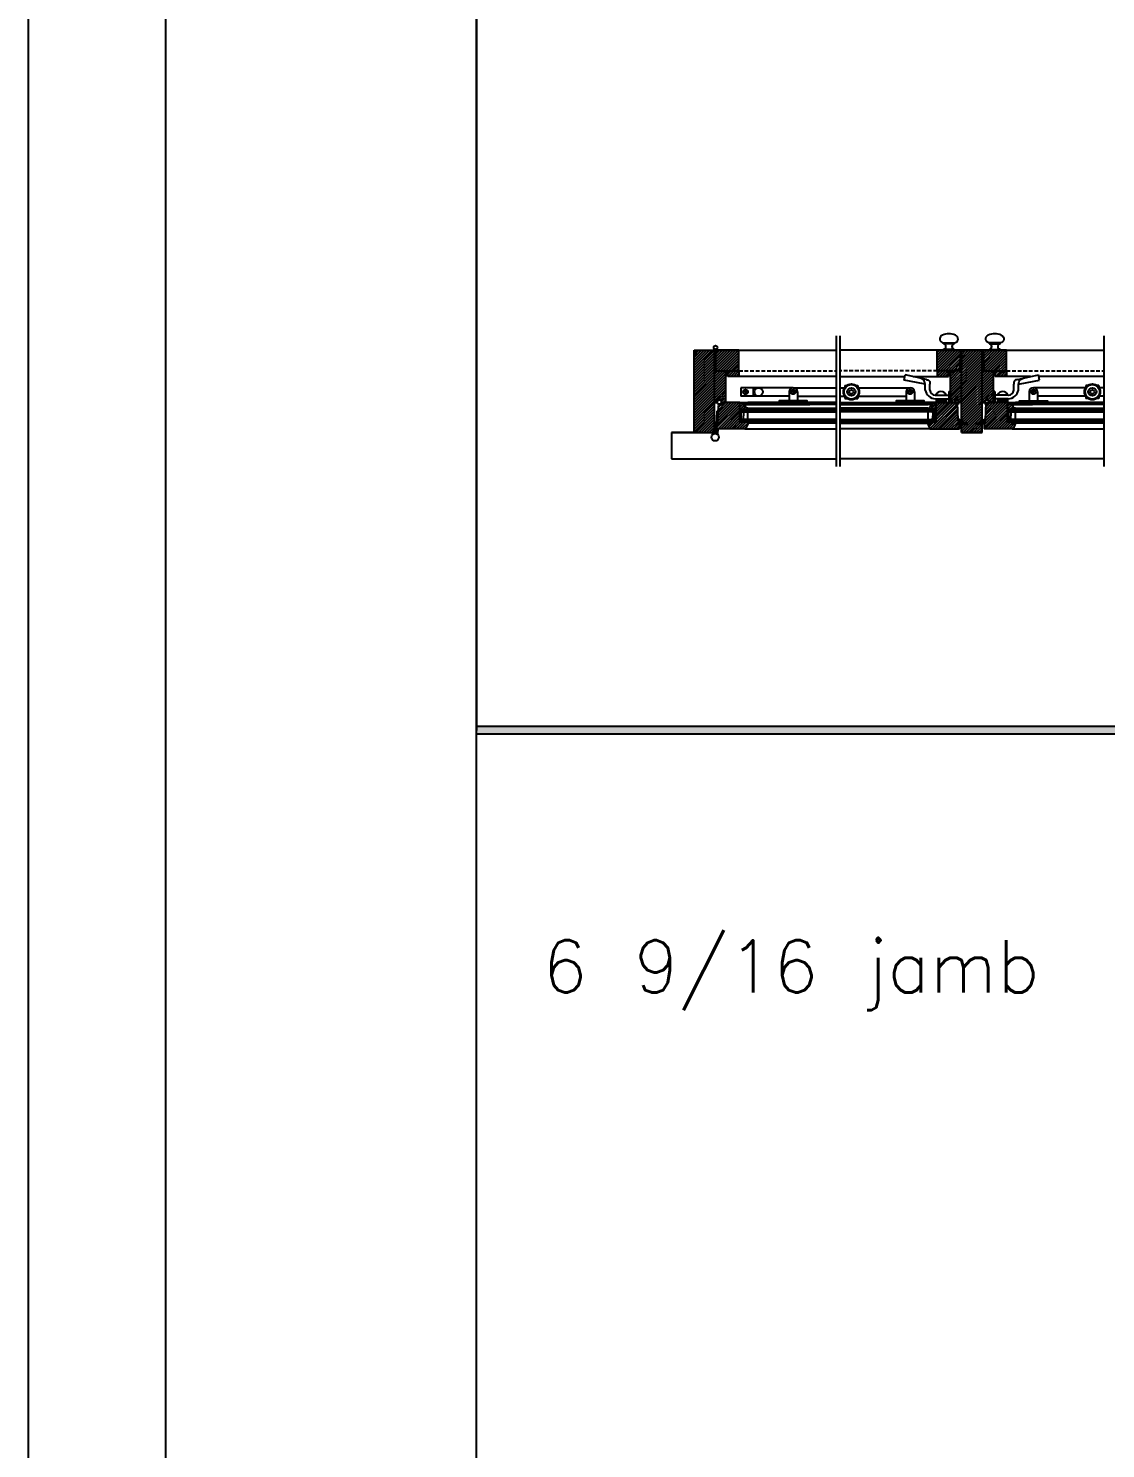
# Model space of a CAD drawing. Header units: inches. Extents: x 1985 to 11287, y 379 to 3234.
# Drawn here: x 8840.1 to 8912.1, y 1464.2 to 1559.2 of the extents above; entities that cross this region are included whole.
import ezdxf

# ---------------------------------------------------------------- set-up
doc = ezdxf.new("R2010")
doc.units = ezdxf.units.IN
doc.header["$MEASUREMENT"] = 0
doc.linetypes.add('HIDDEN', pattern=[0.375, 0.25, -0.125])
for name, color, linetype in [('detail 99', 30, 'CONTINUOUS'), ('glass 99', 6, 'CONTINUOUS'), ('glazing tape 99', 7, 'CONTINUOUS'), ('hardware 99', 94, 'CONTINUOUS'), ('hatch 99', 1, 'CONTINUOUS'), ('screen 99', 4, 'CONTINUOUS'), ('separation 99', 3, 'CONTINUOUS'), ('weatherstripping 99', 5, 'CONTINUOUS'), ('wood detail 99', 7, 'CONTINUOUS')]:
    doc.layers.add(name, color=color, linetype=linetype)
doc.styles.get("Standard").update_dxf_attribs({"font": 'txt.shx', "width": 0.8})
pattern_1 = [(45, (8568.73304, 1927.68147), (-0.088388348, 0.088388348), [])]

msp = doc.modelspace()

# ---------------------------------------------------------------- hatches: boundary and pattern name
at = {"layer": 'glazing tape 99'}
h = msp.add_hatch(color=256, dxfattribs=at)
h.paths.add_polyline_path([(8888.206078, 1533.710935), (8887.706078, 1533.710935), (8887.706078, 1533.648435), (8887.764113, 1533.648435), (8888.206078, 1533.648435)])
h.paths.add_polyline_path([(8888.232878, 1532.898435), (8887.764113, 1532.898435), (8887.732878, 1532.898435), (8887.732878, 1532.835935), (8888.232878, 1532.835935)])
h = msp.add_hatch(color=256, dxfattribs=at)
h.paths.add_polyline_path([(8900.756991, 1533.710935), (8900.256991, 1533.710935), (8900.256991, 1533.648435), (8900.698955, 1533.648435), (8900.756991, 1533.648435)])
h.paths.add_polyline_path([(8900.730191, 1532.898435), (8900.698955, 1532.898435), (8900.230191, 1532.898435), (8900.230191, 1532.835935), (8900.730191, 1532.835935)])
h = msp.add_hatch(color=256, dxfattribs=at)
h.paths.add_polyline_path([(8906.080991, 1533.710935), (8905.580991, 1533.710935), (8905.580991, 1533.648435), (8905.639027, 1533.648435), (8906.080991, 1533.648435)])
h.paths.add_polyline_path([(8906.107791, 1532.898435), (8905.639027, 1532.898435), (8905.607791, 1532.898435), (8905.607791, 1532.835935), (8906.107791, 1532.835935)])
at = {"layer": 'hatch 99'}
h = msp.add_hatch(dxfattribs=at)
h.set_pattern_fill('ANSI31', color=256, style=0)
h.set_pattern_definition(pattern_1)
h.paths.add_polyline_path([(8885.981578, 1537.648435), (8884.606578, 1537.648435), (8884.606578, 1532.148435), (8885.981578, 1532.148435)])
h.paths.add_polyline_path([(8886.731578, 1536.273435), (8885.981578, 1536.273435), (8885.981578, 1534.148435), (8886.106578, 1534.148435, -0.365977382), (8886.262828, 1534.333313), (8886.262828, 1534.585935), (8886.325328, 1534.585935), (8886.325328, 1534.333313, -0.365977382), (8886.481578, 1534.148435), (8886.731578, 1534.148435)])
h.paths.add_polyline_path([(8887.670363, 1534.148435), (8886.731578, 1534.148435), (8886.634587, 1534.148435, 0.223314616), (8886.249588, 1533.967458), (8886.190629, 1532.842461, -0.35110554), (8886.210513, 1532.840263), (8886.222479, 1532.828297, -0.35180203), (8886.224655, 1532.80838), (8886.106818, 1532.623612, 0.033177957), (8886.108197, 1532.57824, 0.035496617), (8886.125263, 1532.398435), (8888.072163, 1532.398435), (8888.232878, 1532.773435), (8888.232878, 1532.835935), (8887.670363, 1532.835935)])
h.paths.add_polyline_path([(8887.893578, 1534.023435), (8887.893578, 1534.085935), (8887.670363, 1534.085935), (8887.670363, 1533.710935), (8888.206078, 1533.710935), (8888.206078, 1533.773435, -0.375199902), (8888.049828, 1533.898435, 0.375199902)], flags=17)
h = msp.add_hatch(dxfattribs=at)
h.set_pattern_fill('ANSI31', color=256, style=0)
h.set_pattern_definition(pattern_1)
h.paths.add_polyline_path([(8887.606578, 1536.273435), (8886.856578, 1536.273435), (8886.856578, 1535.898435), (8887.606578, 1535.898435)])
h.paths.add_polyline_path([(8887.606578, 1537.648435), (8886.044078, 1537.648435), (8886.044078, 1536.273435), (8886.731578, 1536.273435), (8887.606578, 1536.273435)])
h = msp.add_hatch(dxfattribs=at)
h.set_pattern_fill('ANSI31', color=256, style=0)
h.set_pattern_definition(pattern_1)
h.paths.add_polyline_path([(8902.419004, 1537.648435), (8900.856491, 1537.648435), (8900.856491, 1536.273435), (8902.346943, 1536.273435)])
h.paths.add_polyline_path([(8901.606491, 1536.273435), (8900.856491, 1536.273435), (8900.856491, 1535.898435), (8901.606491, 1535.898435)])
h = msp.add_hatch(dxfattribs=at)
h.set_pattern_fill('ANSI31', color=256, style=0)
h.set_pattern_definition(pattern_1)
h.paths.add_polyline_path([(8902.481491, 1536.273435), (8901.731491, 1536.273435), (8901.731491, 1534.148435), (8901.981491, 1534.148435, -0.365977382), (8902.137741, 1534.333313), (8902.137741, 1534.585935), (8902.200241, 1534.585935), (8902.200241, 1534.333313, -0.365977382), (8902.356491, 1534.148435), (8902.481491, 1534.148435)])
h.paths.add_polyline_path([(8903.856491, 1537.648435), (8902.481491, 1537.648435), (8902.481491, 1533.030935), (8902.543991, 1533.030935), (8902.543991, 1532.780935), (8902.856491, 1532.780935), (8902.856491, 1532.710935), (8902.481491, 1532.710935), (8902.481491, 1532.148435), (8903.856491, 1532.148435), (8903.856491, 1532.710935), (8903.481491, 1532.710935), (8903.481491, 1532.780935), (8903.793991, 1532.780935), (8903.793991, 1533.030935), (8903.856491, 1533.030935)])
h.paths.add_polyline_path([(8904.606491, 1536.273435), (8903.856491, 1536.273435), (8903.856491, 1534.148435), (8903.981491, 1534.148435, -0.365977382), (8904.137741, 1534.333313), (8904.137741, 1534.585935), (8904.200241, 1534.585935), (8904.200241, 1534.333313, -0.365977382), (8904.356491, 1534.148435), (8904.606491, 1534.148435), (8904.606491, 1534.898435)])
h = msp.add_hatch(dxfattribs=at)
h.set_pattern_fill('ANSI31', color=256, style=0)
h.set_pattern_definition(pattern_1)
h.paths.add_polyline_path([(8905.481491, 1537.648435), (8903.918978, 1537.648435), (8903.991039, 1536.273435), (8904.606491, 1536.273435), (8905.481491, 1536.273435)])
h.paths.add_polyline_path([(8905.481491, 1536.273435), (8904.731491, 1536.273435), (8904.731491, 1535.898435), (8905.481491, 1535.898435)])
h = msp.add_hatch(dxfattribs=at)
h.set_pattern_fill('ANSI31', color=256, style=0)
h.set_pattern_definition(pattern_1)
h.paths.add_polyline_path([(8900.792705, 1534.085935), (8900.569491, 1534.085935), (8900.569491, 1534.023435), (8900.556369, 1534.023435, 0.350781059), (8900.413241, 1533.898435, -0.375199902), (8900.256991, 1533.773435), (8900.256991, 1533.710935), (8900.792705, 1533.710935)], flags=17)
h.paths.add_polyline_path([(8902.203892, 1534.148435), (8901.731491, 1534.148435), (8900.792705, 1534.148435), (8900.792705, 1532.835935), (8900.230191, 1532.835935), (8900.230191, 1532.773435), (8900.390905, 1532.398435), (8900.471262, 1532.398435), (8902.337805, 1532.398435, 0.035496617), (8902.354872, 1532.57824, 0.147501808), (8902.265446, 1532.973906)])
h = msp.add_hatch(dxfattribs=at)
h.set_pattern_fill('ANSI31', color=256, style=0)
h.set_pattern_definition(pattern_1)
h.paths.add_polyline_path([(8905.545277, 1534.148435), (8904.887777, 1534.148435), (8904.293991, 1534.148435), (8904.134091, 1534.148435), (8904.072536, 1532.973906, 0.147501807), (8903.983111, 1532.57824, 0.035496617), (8904.000177, 1532.398435), (8905.947077, 1532.398435), (8906.107791, 1532.773435), (8906.107791, 1532.835935), (8905.545277, 1532.835935)])
h.paths.add_polyline_path([(8905.924741, 1533.898435, 0.350781059), (8905.781613, 1534.023435), (8905.768491, 1534.023435), (8905.768491, 1534.085935), (8905.545277, 1534.085935), (8905.545277, 1533.710935), (8906.080991, 1533.710935), (8906.080991, 1533.773435, -0.375199902)], flags=17)
at = {"layer": 'separation 99'}
msp.add_hatch(color=256, dxfattribs=at).paths.add_polyline_path([(8870.077342, 1512.489951), (8870.077342, 1512.239951), (8870.077342, 1511.989951), (9066.39145, 1511.989951), (9066.39145, 1512.489951)])
at = {"layer": 'weatherstripping 99'}
h = msp.add_hatch(dxfattribs=at)
h.set_pattern_fill('HONEY', color=256, scale=0.25, style=0)
h.set_pattern_definition([(0, (8568.129646, 1865.795656), (0.046875, 0.0270632937), [0.03125, -0.0625]), (120, (8568.129646, 1865.795656), (-0.0468749999, 0.027063294), [0.03125, -0.0625]), (60, (8568.129646, 1865.795656), (1e-10, 0.0541265877), [-0.0625, 0.03125])])
h.paths.add_polyline_path([(8886.224655, 1532.80838, 0.35180203), (8886.222479, 1532.828297), (8886.210513, 1532.840263, 0.377155593), (8886.189424, 1532.841616), (8886.025465, 1532.715091, -0.622790253), (8886.012578, 1532.721424), (8886.012578, 1532.836949, 0.414213562), (8886.004578, 1532.844949), (8885.989578, 1532.844949, 0.414213562), (8885.981578, 1532.836949), (8885.981578, 1532.533212, 0.414213562), (8885.989578, 1532.525212), (8886.03529, 1532.525212, 0.256161577), (8886.048781, 1532.532609)])
h = msp.add_hatch(dxfattribs=at)
h.set_pattern_fill('HONEY', color=256, scale=0.25, style=0)
h.set_pattern_definition([(7e-15, (8481.76704, 1273.22959), (0.046875, 0.0270632938), [0.03125, -0.0625]), (120, (8481.76704, 1273.22959), (-0.0468749999, 0.027063294), [0.03125, -0.0625]), (60, (8481.76704, 1273.22959), (1e-10, 0.0541265877), [-0.0625, 0.03125])])
h.paths.add_polyline_path([(8902.537766, 1532.871739, -0.232445164), (8902.543991, 1532.859072), (8902.543991, 1532.789435, 0.414213562), (8902.559991, 1532.773435), (8902.676991, 1532.773435), (8902.750034, 1532.804935), (8902.791113, 1532.746061, -0.153488459), (8902.793991, 1532.736905), (8902.793991, 1532.726935, -0.414213562), (8902.777991, 1532.710935), (8902.490264, 1532.710935, -0.256161577), (8902.476774, 1532.718332), (8902.300899, 1532.994103, -0.35180203), (8902.303076, 1533.01402), (8902.315042, 1533.025986, -0.377155593), (8902.33613, 1533.027339)])
h = msp.add_hatch(dxfattribs=at)
h.set_pattern_fill('HONEY', color=256, scale=0.25, style=0)
h.set_pattern_definition([(180, (9324.57094, 1273.22959), (-0.046875, 0.0270632938), [0.03125, -0.0625]), (60, (9324.57094, 1273.22959), (0.0468749999, 0.027063294), [0.03125, -0.0625]), (120, (9324.57094, 1273.22959), (-1e-10, 0.0541265877), [-0.0625, 0.03125])])
h.paths.add_polyline_path([(8903.800216, 1532.871739, 0.232445164), (8903.793991, 1532.859072), (8903.793991, 1532.789435, -0.414213562), (8903.777991, 1532.773435), (8903.660991, 1532.773435), (8903.587948, 1532.804935), (8903.546869, 1532.746061, 0.153488459), (8903.543991, 1532.736905), (8903.543991, 1532.726935, 0.414213562), (8903.559991, 1532.710935), (8903.847718, 1532.710935, 0.256161577), (8903.861208, 1532.718332), (8904.037083, 1532.994103, 0.35180203), (8904.034906, 1533.01402), (8904.02294, 1533.025986, 0.377155593), (8904.001852, 1533.027339)])

# ---------------------------------------------------------------- linework, layer by layer
at = {"layer": 'glass 99', "color": 6}
for p, q in [((8887.764113, 1533.648435), (8894.106534, 1533.648435)), ((8887.764113, 1532.898435), (8887.764113, 1533.648435)), ((8887.764113, 1533.523435), (8894.106534, 1533.523435)), ((8887.905983, 1533.493444), (8888.013766, 1533.523435)), ((8887.905983, 1533.493444), (8887.905983, 1533.273435)), ((8887.905983, 1533.053427), (8887.905983, 1533.273435)), ((8888.206078, 1533.023435), (8888.206078, 1533.523435)), ((8900.698955, 1533.648435), (8894.356534, 1533.648435)), ((8900.698955, 1533.523435), (8894.356534, 1533.523435)), ((8900.256991, 1533.023435), (8900.256991, 1533.523435)), ((8900.557086, 1533.493444), (8900.449303, 1533.523435)), ((8900.557086, 1533.493444), (8900.557086, 1533.273435)), ((8900.557086, 1533.053427), (8900.557086, 1533.273435)), ((8900.698955, 1532.898435), (8900.698955, 1533.648435)), ((8905.639027, 1533.648435), (8911.981448, 1533.648435)), ((8905.639027, 1532.898435), (8905.639027, 1533.648435)), ((8905.639027, 1533.523435), (8911.981448, 1533.523435)), ((8905.780897, 1533.493444), (8905.888679, 1533.523435)), ((8905.780897, 1533.493444), (8905.780897, 1533.273435)), ((8905.780897, 1533.053427), (8905.780897, 1533.273435)), ((8906.080991, 1533.023435), (8906.080991, 1533.523435)), ((8894.106534, 1533.023435), (8887.764113, 1533.023435)), ((8894.106534, 1532.898435), (8887.764113, 1532.898435)), ((8887.905983, 1533.053427), (8888.013766, 1533.023435)), ((8894.356534, 1533.023435), (8900.698955, 1533.023435)), ((8894.356534, 1532.898435), (8900.698955, 1532.898435)), ((8900.557086, 1533.053427), (8900.449303, 1533.023435)), ((8911.981448, 1533.023435), (8905.639027, 1533.023435)), ((8911.981448, 1532.898435), (8905.639027, 1532.898435)), ((8905.780897, 1533.053427), (8905.888679, 1533.023435))]:
    msp.add_line(p, q, dxfattribs=at)
at = {"layer": 'hardware 99', "color": 94}
for p, q in [((8901.278397, 1538.148435), (8901.997097, 1538.148435)), ((8901.278397, 1538.085935), (8901.278397, 1538.148435)), ((8901.997097, 1538.085935), (8901.278397, 1538.085935)), ((8901.997097, 1538.085935), (8901.997097, 1538.148435)), ((8904.340885, 1538.085935), (8904.340885, 1538.148435)), ((8905.059585, 1538.148435), (8904.340885, 1538.148435)), ((8904.340885, 1538.085935), (8905.059585, 1538.085935)), ((8905.059585, 1538.085935), (8905.059585, 1538.148435)), ((8885.981578, 1537.648435), (8885.981578, 1537.727286)), ((8885.981578, 1537.648435), (8886.044078, 1537.648435)), ((8885.981578, 1536.960935), (8886.044078, 1536.960935)), ((8886.044078, 1537.648435), (8886.044078, 1537.710592)), ((8886.106578, 1537.648435), (8886.106578, 1537.727286)), ((8901.997097, 1537.710935), (8901.278397, 1537.710935)), ((8901.278397, 1537.648435), (8901.278397, 1537.710935)), ((8901.997097, 1537.648435), (8901.997097, 1537.710935)), ((8904.340885, 1537.648435), (8904.340885, 1537.710935)), ((8904.340885, 1537.710935), (8905.059585, 1537.710935)), ((8905.059585, 1537.648435), (8905.059585, 1537.710935)), ((8898.6509, 1535.648435), (8898.718507, 1536.017291)), ((8900.127562, 1535.699457), (8898.718507, 1536.017291)), ((8906.21042, 1535.699457), (8907.619476, 1536.017291)), ((8907.687082, 1535.648435), (8907.619476, 1536.017291)), ((8891.231578, 1535.148435), (8887.731578, 1535.148435)), ((8887.731578, 1535.148435), (8887.731578, 1534.585935)), ((8888.544078, 1535.148435), (8888.544078, 1534.585935)), ((8891.231578, 1535.148435), (8894.106534, 1535.148435)), ((8894.356534, 1535.148435), (8894.66467, 1535.148435)), ((8894.677864, 1535.304685), (8894.814, 1535.304685)), ((8894.677864, 1535.304685), (8894.677864, 1535.16855)), ((8895.416728, 1535.304685), (8895.552864, 1535.304685)), ((8895.552864, 1535.304685), (8895.552864, 1535.16855)), ((8895.566058, 1535.148435), (8899.052864, 1535.148435)), ((8899.93033, 1535.413933), (8898.6509, 1535.648435)), ((8900.059955, 1534.992185), (8900.059955, 1535.390174)), ((8900.371079, 1534.992185), (8900.371079, 1535.390174)), ((8905.966903, 1534.992185), (8905.966903, 1535.390174)), ((8906.278027, 1534.992185), (8906.278027, 1535.390174)), ((8906.407652, 1535.413933), (8907.687082, 1535.648435)), ((8910.771924, 1535.148435), (8907.285118, 1535.148435)), ((8910.921254, 1535.304685), (8910.785118, 1535.304685)), ((8910.785118, 1535.304685), (8910.785118, 1535.16855)), ((8911.660118, 1535.304685), (8911.523982, 1535.304685)), ((8911.660118, 1535.304685), (8911.660118, 1535.16855)), ((8911.981448, 1535.148435), (8911.673312, 1535.148435)), ((8890.950328, 1534.585935), (8887.731578, 1534.585935)), ((8887.913727, 1534.953342), (8888.130234, 1534.736835)), ((8887.957922, 1534.997536), (8888.174428, 1534.781029)), ((8890.950328, 1534.867185), (8890.950328, 1534.273435)), ((8891.101227, 1534.953342), (8891.317734, 1534.736835)), ((8891.145422, 1534.997536), (8891.361928, 1534.781029)), ((8891.512828, 1534.867185), (8891.512828, 1534.273435)), ((8891.512828, 1534.585935), (8894.106534, 1534.585935)), ((8894.356534, 1534.585935), (8894.66467, 1534.585935)), ((8894.677864, 1534.565821), (8894.677864, 1534.429685)), ((8894.677864, 1534.429685), (8894.814, 1534.429685)), ((8895.416728, 1534.429685), (8895.552864, 1534.429685)), ((8895.552864, 1534.565821), (8895.552864, 1534.429685)), ((8895.566058, 1534.585935), (8898.771614, 1534.585935)), ((8898.771614, 1534.867185), (8898.771614, 1534.273435)), ((8898.922514, 1534.953342), (8899.13902, 1534.736835)), ((8898.966708, 1534.997536), (8899.183214, 1534.781029)), ((8899.334114, 1534.867185), (8899.334114, 1534.273435)), ((8900.731455, 1534.648435), (8900.714829, 1534.648435)), ((8900.731455, 1534.648435), (8901.631491, 1534.648435)), ((8900.731455, 1534.398435), (8901.631491, 1534.398435)), ((8900.792535, 1534.398435), (8900.792705, 1534.148435)), ((8900.79262, 1534.273435), (8901.450205, 1534.273435)), ((8900.792705, 1534.148435), (8901.450205, 1534.148435)), ((8901.450205, 1534.398435), (8901.450205, 1534.148435)), ((8901.631491, 1534.898435), (8901.731491, 1534.898435)), ((8901.631491, 1534.898435), (8901.631491, 1534.148435)), ((8901.631491, 1534.148435), (8901.731491, 1534.148435)), ((8901.731491, 1534.898435), (8901.731491, 1534.148435)), ((8904.606491, 1534.898435), (8904.606491, 1534.148435)), ((8904.706491, 1534.898435), (8904.606491, 1534.898435)), ((8904.706491, 1534.148435), (8904.606491, 1534.148435)), ((8904.706491, 1534.898435), (8904.706491, 1534.148435)), ((8905.606527, 1534.648435), (8904.706491, 1534.648435)), ((8905.606527, 1534.398435), (8904.706491, 1534.398435)), ((8904.887777, 1534.398435), (8904.887777, 1534.148435)), ((8905.545286, 1534.273435), (8904.887777, 1534.273435)), ((8905.545277, 1534.148435), (8904.887777, 1534.148435)), ((8905.545296, 1534.398435), (8905.545277, 1534.148435)), ((8905.606527, 1534.648435), (8905.623153, 1534.648435)), ((8907.003868, 1534.867185), (8907.003868, 1534.273435)), ((8907.371274, 1534.997536), (8907.154768, 1534.781029)), ((8907.415468, 1534.953342), (8907.198962, 1534.736835)), ((8907.566368, 1534.867185), (8907.566368, 1534.273435)), ((8910.771924, 1534.585935), (8907.566368, 1534.585935)), ((8910.785118, 1534.565821), (8910.785118, 1534.429685)), ((8910.921254, 1534.429685), (8910.785118, 1534.429685)), ((8911.660118, 1534.429685), (8911.523982, 1534.429685)), ((8911.660118, 1534.565821), (8911.660118, 1534.429685)), ((8911.981448, 1534.585935), (8911.673312, 1534.585935)), ((8886.13552, 1533.579944), (8886.057016, 1532.081999)), ((8886.13552, 1533.579944), (8886.229022, 1533.575043)), ((8886.198771, 1532.398435), (8886.180543, 1532.050622)), ((8885.856578, 1532.148435), (8885.856578, 1532.059105)), ((8885.981578, 1532.148435), (8885.981578, 1532.083975)), ((8886.060308, 1532.144807), (8886.183027, 1532.09802))]:
    msp.add_line(p, q, dxfattribs=at)
msp.add_lwpolyline([(8890.294078, 1534.273435), (8890.294078, 1534.273435), (8890.294078, 1534.148435), (8892.169078, 1534.148435), (8892.169078, 1534.273435), (8890.294078, 1534.273435)], dxfattribs=at)
for points in [[(8898.115364, 1534.148435), (8899.990364, 1534.148435), (8899.990364, 1534.273435), (8898.115364, 1534.273435)], [(8908.222618, 1534.148435), (8906.347618, 1534.148435), (8906.347618, 1534.273435), (8908.222618, 1534.273435)]]:
    msp.add_lwpolyline(points, close=True, dxfattribs=at)
for centre, radius in [((8886.044078, 1537.835935), 0.125344), ((8888.044078, 1534.867185), 0.15625), ((8888.919078, 1534.867185), 0.28125), ((8891.231578, 1534.867185), 0.15625), ((8895.115364, 1534.867185), 0.53125), ((8895.115364, 1534.867185), 0.5), ((8895.115364, 1534.867185), 0.484375), ((8895.115364, 1534.867185), 0.272431), ((8899.052864, 1534.867185), 0.15625), ((8907.285118, 1534.867185), 0.15625), ((8911.222618, 1534.867185), 0.53125), ((8911.222618, 1534.867185), 0.5), ((8911.222618, 1534.867185), 0.484375), ((8911.222618, 1534.867185), 0.272431), ((8895.115364, 1534.867185), 0.136216), ((8911.222618, 1534.867185), 0.136216), ((8886.012828, 1531.835935), 0.25)]:
    msp.add_circle(centre, radius, dxfattribs=at)
for centre, radius, start, end in [((8901.637747, 1537.421123), 1.321014, 70.73395118, 109.2685604), ((8901.244022, 1537.898435), 0.190625, 280.38885782, 79.61114218), ((8902.031472, 1537.898435), 0.190625, 100.38885782, 259.61114218), ((8904.700235, 1537.421123), 1.321014, 70.7314396, 109.26604882), ((8904.30651, 1537.898435), 0.190625, 280.38885782, 79.61114218), ((8905.09396, 1537.898435), 0.190625, 100.38885782, 259.61114218), ((8891.231578, 1534.867185), 0.28125, 0, 180), ((8899.052864, 1534.867185), 0.28125, 0, 180), ((8907.285118, 1534.867185), 0.28125, 0, 180), ((8900.760143, 1535.10747), 0.709615, 189.34978414, 267.68305882), ((8900.714829, 1534.992185), 0.34375, 180, 270), ((8901.106455, 1534.537107), 0.361328, 17.94525323, 162.05474677), ((8905.231527, 1534.537107), 0.361328, 17.94525323, 162.05474677), ((8905.577839, 1535.10747), 0.709615, 272.31694118, 350.65021586), ((8905.623153, 1534.992185), 0.34375, 270, 0), ((8885.794078, 1532.059105), 0.0625, 314.427004, 0), ((8886.242958, 1532.047351), 0.0625, 177, 222.572996)]:
    msp.add_arc(centre, radius, start, end, dxfattribs=at)
for centre, start_param, end_param in [((8901.278397, 1538.414685), 0.311326957, 3.141592654), ((8901.997097, 1538.414685), 3.141592654, 5.972092722)]:
    msp.add_ellipse(centre, major_axis=(0, 0.26625), ratio=0.938967136, start_param=start_param, end_param=end_param, dxfattribs=at)
at = {"layer": 'hardware 99', "color": 94, "extrusion": (0, 0, -1)}
for centre, start_param, end_param in [((8904.340885, 1538.414685), 3.141592654, 5.972092722), ((8905.059585, 1538.414685), 0.311326957, 3.141592654)]:
    msp.add_ellipse(centre, major_axis=(0, 0.26625), ratio=0.938967136, start_param=start_param, end_param=end_param, dxfattribs=at)
at = {"layer": 'hardware 99', "color": 94}
for points in [[(8900.059955, 1535.390174), (8899.92842, 1535.681013), (8899.624087, 1535.813023)], [(8900.059955, 1535.280969), (8900.019276, 1535.377595), (8899.93033, 1535.413933)], [(8900.127562, 1535.699457), (8900.327021, 1535.604673), (8900.371079, 1535.390174)], [(8906.21042, 1535.699457), (8906.010962, 1535.604673), (8905.966903, 1535.390174)], [(8906.278027, 1535.390174), (8906.409562, 1535.681013), (8906.713895, 1535.813023)], [(8906.278027, 1535.280969), (8906.318706, 1535.377595), (8906.407652, 1535.413933)]]:
    msp.add_spline(points, degree=3, dxfattribs=at)
at = {"layer": 'screen 99', "color": 4, "linetype": 'HIDDEN'}
for p, q in [((8887.606578, 1536.273435), (8894.106534, 1536.273435)), ((8900.856491, 1536.273435), (8894.356534, 1536.273435)), ((8905.481491, 1536.273435), (8911.981448, 1536.273435))]:
    msp.add_line(p, q, dxfattribs=at)
at = {"layer": 'separation 99'}
for p, q in [((8870.077342, 1602.358547), (8870.077342, 1512.239951)), ((8870.077342, 1512.239951), (8870.077342, 1557.299249)), ((9066.39145, 1512.489951), (8870.077342, 1512.489951)), ((8870.077342, 1512.239951), (8870.077342, 1512.239951)), ((9066.39145, 1511.989951), (8870.077342, 1511.989951))]:
    msp.add_line(p, q, dxfattribs=at)
for points in [[(8840.122035, 2103.669696), (9954.635727, 2103.669696), (9954.635727, 1326.396456), (8840.122035, 1326.396456)], [(8849.299532, 2093.486824), (9941.56161, 2093.486824), (9941.56161, 1340.434269), (8849.299532, 1340.434269)], [(8870.077342, 1602.358547), (9066.39145, 1602.358547), (9066.39145, 1422.121354), (8870.077342, 1422.121354)]]:
    msp.add_lwpolyline(points, close=True, dxfattribs=at)
at = {"layer": 'weatherstripping 99'}
for p, q in [((8886.294078, 1534.585935), (8886.294078, 1534.304685)), ((8902.168991, 1534.585935), (8902.168991, 1534.304685)), ((8904.168991, 1534.585935), (8904.168991, 1534.304685)), ((8885.981578, 1532.533212), (8885.981578, 1532.836949)), ((8885.989578, 1532.844949), (8886.004578, 1532.844949)), ((8886.03529, 1532.525212), (8885.989578, 1532.525212)), ((8886.012578, 1532.836949), (8886.012578, 1532.721424)), ((8886.025465, 1532.715091), (8886.189424, 1532.841616)), ((8886.224655, 1532.80838), (8886.048781, 1532.532609)), ((8886.222479, 1532.828297), (8886.210513, 1532.840263)), ((8902.300899, 1532.994103), (8902.476774, 1532.718332)), ((8902.303076, 1533.01402), (8902.315042, 1533.025986)), ((8902.537766, 1532.871739), (8902.33613, 1533.027339)), ((8902.777991, 1532.710935), (8902.490264, 1532.710935)), ((8902.543991, 1532.859072), (8902.543991, 1532.789435)), ((8902.676991, 1532.773435), (8902.559991, 1532.773435)), ((8902.750034, 1532.804935), (8902.676991, 1532.773435)), ((8902.791113, 1532.746061), (8902.750034, 1532.804935)), ((8902.793991, 1532.726935), (8902.793991, 1532.736905)), ((8903.543991, 1532.726935), (8903.543991, 1532.736905)), ((8903.546869, 1532.746061), (8903.587948, 1532.804935)), ((8903.559991, 1532.710935), (8903.847718, 1532.710935)), ((8903.587948, 1532.804935), (8903.660991, 1532.773435)), ((8903.660991, 1532.773435), (8903.777991, 1532.773435)), ((8903.793991, 1532.859072), (8903.793991, 1532.789435)), ((8903.800216, 1532.871739), (8904.001852, 1533.027339)), ((8904.037083, 1532.994103), (8903.861208, 1532.718332)), ((8904.034906, 1533.01402), (8904.02294, 1533.025986))]:
    msp.add_line(p, q, dxfattribs=at)
for centre, radius, start, end in [((8886.200579, 1534.155298), 0.0625, 175.80195244, 240.08871422), ((8886.294078, 1534.148435), 0.15625, 4.19804756, 175.80195244), ((8886.294078, 1534.317823), 0.25, 240.08871422, 299.91128578), ((8886.387576, 1534.155298), 0.0625, 299.91128578, 4.19804756), ((8902.075493, 1534.155298), 0.0625, 175.80195244, 240.08871422), ((8902.168991, 1534.148435), 0.15625, 4.19804756, 175.80195244), ((8902.168991, 1534.317823), 0.25, 240.08871422, 299.91128578), ((8902.26249, 1534.155298), 0.0625, 299.91128578, 4.19804756), ((8904.075493, 1534.155298), 0.0625, 175.80195244, 240.08871422), ((8904.168991, 1534.148435), 0.15625, 4.19804756, 175.80195244), ((8904.168991, 1534.317823), 0.25, 240.08871422, 299.91128578), ((8904.26249, 1534.155298), 0.0625, 299.91128578, 4.19804756), ((8885.989578, 1532.836949), 0.008, 90, 180), ((8885.989578, 1532.533212), 0.008, 180, 270), ((8886.004578, 1532.836949), 0.008, 0, 90), ((8886.020578, 1532.721424), 0.008, 180, 307.65699188), ((8886.03529, 1532.541212), 0.016, 270, 327.47209795), ((8886.199199, 1532.828949), 0.016, 45, 127.65699188), ((8886.211165, 1532.816983), 0.016, 327.47209795, 45), ((8902.314389, 1533.002707), 0.016, 135, 212.52790205), ((8902.326355, 1533.014672), 0.016, 52.34300812, 135), ((8902.490264, 1532.726935), 0.016, 212.52790205, 270), ((8902.527991, 1532.859072), 0.016, 0, 52.34300812), ((8902.559991, 1532.789435), 0.016, 180, 270), ((8902.777991, 1532.726935), 0.016, 270, 0), ((8902.777991, 1532.736905), 0.016, 0, 34.90456249), ((8903.559991, 1532.736905), 0.016, 145.09543751, 180), ((8903.559991, 1532.726935), 0.016, 180, 270), ((8903.777991, 1532.789435), 0.016, 270, 0), ((8903.809991, 1532.859072), 0.016, 127.65699188, 180), ((8903.847718, 1532.726935), 0.016, 270, 327.47209795), ((8904.011627, 1533.014672), 0.016, 45, 127.65699188), ((8904.023593, 1533.002707), 0.016, 327.47209795, 45)]:
    msp.add_arc(centre, radius, start, end, dxfattribs=at)
at = {"layer": 'wood detail 99'}
for p, q in [((8894.106534, 1538.607104), (8894.106534, 1529.886206)), ((8894.356534, 1538.607104), (8894.356534, 1529.886206)), ((8894.356534, 1538.607104), (8894.356534, 1529.886206)), ((8911.981448, 1538.607104), (8911.981448, 1529.886206)), ((8884.606578, 1532.148435), (8884.606578, 1537.648435)), ((8884.606578, 1537.648435), (8885.981578, 1537.648435)), ((8885.981578, 1537.648435), (8885.981578, 1536.273435)), ((8885.981578, 1532.148435), (8885.981578, 1537.648435)), ((8886.606578, 1537.648435), (8886.044078, 1537.648435)), ((8887.606578, 1537.648435), (8886.044078, 1537.648435)), ((8886.044078, 1537.648435), (8894.106534, 1537.648435)), ((8886.044078, 1537.648435), (8894.106534, 1537.648435)), ((8886.044078, 1537.648435), (8894.106534, 1537.648435)), ((8886.044078, 1537.648435), (8886.044078, 1536.273435)), ((8887.606578, 1537.648435), (8894.106534, 1537.648435)), ((8887.606578, 1536.273435), (8887.606578, 1537.648435)), ((8900.856491, 1537.648435), (8894.356534, 1537.648435)), ((8902.481491, 1537.648435), (8894.356534, 1537.648435)), ((8902.481491, 1537.648435), (8894.356534, 1537.648435)), ((8902.481491, 1537.648435), (8894.356534, 1537.648435)), ((8902.481491, 1537.648435), (8894.356534, 1537.648435)), ((8900.856491, 1537.648435), (8902.481491, 1537.648435)), ((8900.856491, 1536.273435), (8900.856491, 1537.648435)), ((8901.856491, 1537.648435), (8902.481491, 1537.648435)), ((8902.419004, 1537.648435), (8902.346943, 1536.273435)), ((8902.481491, 1537.648435), (8903.856491, 1537.648435)), ((8903.856491, 1537.648435), (8902.481491, 1537.648435)), ((8902.481491, 1537.648435), (8902.481491, 1536.273435)), ((8902.481491, 1533.030935), (8902.481491, 1537.648435)), ((8903.856491, 1537.648435), (8911.981448, 1537.648435)), ((8903.856491, 1537.648435), (8911.981448, 1537.648435)), ((8903.856491, 1537.648435), (8911.981448, 1537.648435)), ((8903.856491, 1537.648435), (8911.981448, 1537.648435)), ((8903.856491, 1537.648435), (8903.856491, 1536.273435)), ((8905.481491, 1537.648435), (8903.856491, 1537.648435)), ((8904.481491, 1537.648435), (8903.856491, 1537.648435)), ((8903.856491, 1533.030935), (8903.856491, 1537.648435)), ((8903.918978, 1537.648435), (8903.991039, 1536.273435)), ((8905.481491, 1537.648435), (8911.981448, 1537.648435)), ((8905.481491, 1536.273435), (8905.481491, 1537.648435)), ((8885.981578, 1536.273435), (8886.731578, 1536.273435)), ((8885.981578, 1536.273435), (8886.731578, 1536.273435)), ((8885.981578, 1536.273435), (8886.731578, 1536.273435)), ((8886.731578, 1534.148435), (8886.731578, 1536.273435)), ((8886.731578, 1536.273435), (8887.606578, 1536.273435)), ((8886.856578, 1535.898435), (8886.856578, 1536.273435)), ((8887.606578, 1536.273435), (8887.606578, 1535.898435)), ((8900.856491, 1536.273435), (8900.856491, 1535.898435)), ((8902.481491, 1536.273435), (8900.856491, 1536.273435)), ((8901.606491, 1535.898435), (8901.606491, 1536.273435)), ((8902.481491, 1536.273435), (8901.731491, 1536.273435)), ((8902.481491, 1536.273435), (8901.731491, 1536.273435)), ((8901.731491, 1534.148435), (8901.731491, 1536.273435)), ((8902.481491, 1536.273435), (8901.731491, 1536.273435)), ((8903.856491, 1536.273435), (8904.606491, 1536.273435)), ((8903.856491, 1536.273435), (8905.481491, 1536.273435)), ((8903.856491, 1536.273435), (8904.606491, 1536.273435)), ((8903.856491, 1536.273435), (8904.606491, 1536.273435)), ((8904.606491, 1534.148435), (8904.606491, 1536.273435)), ((8904.731491, 1535.898435), (8904.731491, 1536.273435)), ((8905.481491, 1536.273435), (8905.481491, 1535.898435)), ((8894.106534, 1535.898435), (8886.856578, 1535.898435)), ((8894.356534, 1535.898435), (8898.696722, 1535.898435)), ((8899.245429, 1535.898435), (8901.606491, 1535.898435)), ((8907.092553, 1535.898435), (8904.731491, 1535.898435)), ((8911.981448, 1535.898435), (8907.64126, 1535.898435)), ((8885.981578, 1534.148435), (8886.106578, 1534.148435)), ((8886.481578, 1534.148435), (8886.731578, 1534.148435)), ((8887.670363, 1534.148435), (8886.731578, 1534.148435)), ((8887.670363, 1534.148435), (8892.338696, 1534.148435)), ((8887.670363, 1532.835935), (8887.670363, 1534.148435)), ((8887.893578, 1534.085935), (8892.338696, 1534.085935)), ((8894.106534, 1534.148435), (8888.206078, 1534.148435)), ((8894.106534, 1534.085935), (8888.206078, 1534.085935)), ((8894.356534, 1534.148435), (8900.256991, 1534.148435)), ((8894.356534, 1534.085935), (8900.256991, 1534.085935)), ((8900.792705, 1534.148435), (8899.124373, 1534.148435)), ((8900.569491, 1534.085935), (8899.124373, 1534.085935)), ((8900.792705, 1532.835935), (8900.792705, 1534.148435)), ((8900.792705, 1534.148435), (8902.043991, 1534.148435)), ((8902.203892, 1534.148435), (8901.731491, 1534.148435)), ((8902.265446, 1532.973906), (8902.203892, 1534.148435)), ((8902.481491, 1534.148435), (8902.356491, 1534.148435)), ((8903.856491, 1534.148435), (8903.981491, 1534.148435)), ((8904.072536, 1532.973906), (8904.134091, 1534.148435)), ((8904.134091, 1534.148435), (8904.606491, 1534.148435)), ((8905.545277, 1534.148435), (8904.293991, 1534.148435)), ((8905.545277, 1534.148435), (8907.213609, 1534.148435)), ((8905.545277, 1532.835935), (8905.545277, 1534.148435)), ((8905.768491, 1534.085935), (8907.213609, 1534.085935)), ((8911.981448, 1534.148435), (8906.080991, 1534.148435)), ((8911.981448, 1534.085935), (8906.080991, 1534.085935)), ((8886.190269, 1532.835582), (8886.249588, 1533.967458)), ((8887.706078, 1533.648435), (8887.706078, 1533.710935)), ((8887.706078, 1533.648435), (8887.764113, 1533.648435)), ((8887.893578, 1534.023435), (8892.338696, 1534.023435)), ((8894.106534, 1534.023435), (8888.206078, 1534.023435)), ((8888.206078, 1533.773435), (8894.106534, 1533.773435)), ((8888.206078, 1533.648435), (8888.206078, 1533.773435)), ((8888.206078, 1533.710935), (8894.106534, 1533.710935)), ((8894.356534, 1534.023435), (8900.256991, 1534.023435)), ((8900.256991, 1533.773435), (8894.356534, 1533.773435)), ((8900.256991, 1533.710935), (8894.356534, 1533.710935)), ((8900.569491, 1534.023435), (8899.124373, 1534.023435)), ((8900.256991, 1533.648435), (8900.256991, 1533.773435)), ((8900.756991, 1533.648435), (8900.698955, 1533.648435)), ((8900.756991, 1533.648435), (8900.756991, 1533.710935)), ((8905.580991, 1533.648435), (8905.580991, 1533.710935)), ((8905.580991, 1533.648435), (8905.639027, 1533.648435)), ((8905.768491, 1534.023435), (8907.213609, 1534.023435)), ((8911.981448, 1534.023435), (8906.080991, 1534.023435)), ((8906.080991, 1533.773435), (8911.981448, 1533.773435)), ((8906.080991, 1533.648435), (8906.080991, 1533.773435)), ((8906.080991, 1533.710935), (8911.981448, 1533.710935)), ((8888.107878, 1532.398435), (8886.125263, 1532.398435)), ((8888.232878, 1532.835935), (8887.670363, 1532.835935)), ((8887.732878, 1532.835935), (8887.732878, 1532.898435)), ((8887.732878, 1532.898435), (8887.764113, 1532.898435)), ((8887.991806, 1532.398435), (8892.338696, 1532.398435)), ((8888.072163, 1532.398435), (8888.232878, 1532.773435)), ((8888.107878, 1532.398435), (8894.106534, 1532.398435)), ((8888.232878, 1532.773435), (8888.232878, 1532.898435)), ((8888.232878, 1532.835935), (8894.106534, 1532.835935)), ((8894.106534, 1532.773435), (8888.232878, 1532.773435)), ((8900.230191, 1532.835935), (8894.356534, 1532.835935)), ((8894.356534, 1532.773435), (8900.230191, 1532.773435)), ((8900.355191, 1532.398435), (8894.356534, 1532.398435)), ((8900.471262, 1532.398435), (8899.124373, 1532.398435)), ((8900.230191, 1532.773435), (8900.230191, 1532.898435)), ((8900.230191, 1532.835935), (8900.792705, 1532.835935)), ((8900.390905, 1532.398435), (8900.230191, 1532.773435)), ((8900.355191, 1532.398435), (8902.338078, 1532.398435)), ((8900.730191, 1532.898435), (8900.698955, 1532.898435)), ((8900.730191, 1532.835935), (8900.730191, 1532.898435)), ((8902.543991, 1533.030935), (8902.481491, 1533.030935)), ((8902.481491, 1532.148435), (8902.481491, 1532.710935)), ((8902.481491, 1532.710935), (8902.856491, 1532.710935)), ((8902.543991, 1532.780935), (8902.543991, 1533.030935)), ((8902.856491, 1532.780935), (8902.543991, 1532.780935)), ((8902.856491, 1532.710935), (8902.856491, 1532.780935)), ((8903.481491, 1532.710935), (8903.481491, 1532.780935)), ((8903.481491, 1532.780935), (8903.793991, 1532.780935)), ((8903.856491, 1532.710935), (8903.481491, 1532.710935)), ((8903.793991, 1532.780935), (8903.793991, 1533.030935)), ((8903.793991, 1533.030935), (8903.856491, 1533.030935)), ((8903.856491, 1532.148435), (8903.856491, 1532.710935)), ((8903.856491, 1532.148435), (8903.856491, 1532.523485)), ((8905.982791, 1532.398435), (8903.999904, 1532.398435)), ((8906.107791, 1532.835935), (8905.545277, 1532.835935)), ((8905.607791, 1532.835935), (8905.607791, 1532.898435)), ((8905.607791, 1532.898435), (8905.639027, 1532.898435)), ((8905.86672, 1532.398435), (8907.213609, 1532.398435)), ((8905.947077, 1532.398435), (8906.107791, 1532.773435)), ((8905.982791, 1532.398435), (8911.981448, 1532.398435)), ((8906.107791, 1532.773435), (8906.107791, 1532.898435)), ((8906.107791, 1532.835935), (8911.981448, 1532.835935)), ((8911.981448, 1532.773435), (8906.107791, 1532.773435)), ((8883.106578, 1532.148435), (8883.106578, 1530.898435)), ((8883.106578, 1532.148435), (8883.106578, 1530.398435)), ((8883.106578, 1532.148435), (8884.634098, 1532.148435)), ((8885.106578, 1532.148435), (8883.106578, 1532.148435)), ((8884.606578, 1532.148435), (8883.106578, 1532.148435)), ((8884.606578, 1532.148435), (8883.106578, 1532.148435)), ((8884.634098, 1532.148435), (8883.106578, 1532.148435)), ((8884.634098, 1532.148435), (8883.106578, 1532.148435)), ((8884.606578, 1532.148435), (8885.981578, 1532.148435)), ((8902.481491, 1532.148435), (8903.856491, 1532.148435)), ((8903.856491, 1532.148435), (8902.481491, 1532.148435)), ((8883.106578, 1530.398435), (8894.106534, 1530.398435)), ((8911.981448, 1530.398435), (8894.356534, 1530.398435))]:
    msp.add_line(p, q, dxfattribs=at)
at = {"layer": 'wood detail 99', "color": 7}
for p, q in [((8886.262828, 1534.585935), (8886.325328, 1534.585935)), ((8886.262828, 1534.333313), (8886.262828, 1534.585935)), ((8886.325328, 1534.333313), (8886.325328, 1534.585935)), ((8902.137741, 1534.585935), (8902.200241, 1534.585935)), ((8902.137741, 1534.333313), (8902.137741, 1534.585935)), ((8902.200241, 1534.333313), (8902.200241, 1534.585935)), ((8904.200241, 1534.585935), (8904.137741, 1534.585935)), ((8904.137741, 1534.333313), (8904.137741, 1534.585935)), ((8904.200241, 1534.333313), (8904.200241, 1534.585935))]:
    msp.add_line(p, q, dxfattribs=at)
at = {"layer": 'wood detail 99'}
for points in [[(8887.670363, 1533.710935), (8888.206078, 1533.710935), (8888.206078, 1533.773435, -0.375199902), (8888.049828, 1533.898435, 0.375199902), (8887.893578, 1534.023435), (8887.893578, 1534.085935), (8887.670363, 1534.085935)], [(8900.792705, 1533.710935), (8900.256991, 1533.710935), (8900.256991, 1533.773435, 0.375199902), (8900.413241, 1533.898435, -0.375199902), (8900.569491, 1534.023435), (8900.569491, 1534.085935), (8900.792705, 1534.085935)], [(8905.545277, 1533.710935), (8906.080991, 1533.710935), (8906.080991, 1533.773435, -0.375199902), (8905.924741, 1533.898435, 0.375199902), (8905.768491, 1534.023435), (8905.768491, 1534.085935), (8905.545277, 1534.085935)]]:
    msp.add_lwpolyline(points, format="xyb", dxfattribs=at)
at = {"layer": 'wood detail 99', "color": 7}
for centre, start, end in [((8886.294078, 1534.148435), 99.59406823, 180), ((8886.294078, 1534.148435), 0, 80.40593177), ((8902.168991, 1534.148435), 99.59406823, 180), ((8902.168991, 1534.148435), 0, 80.40593177), ((8904.168991, 1534.148435), 99.59406823, 180), ((8904.168991, 1534.148435), 360, 80.40593177)]:
    msp.add_arc(centre, 0.1875, start, end, dxfattribs=at)
at = {"layer": 'wood detail 99'}
for centre, radius, start, end in [((8886.634587, 1533.648435), 0.5, 90, 140.35375231), ((8886.449019, 1532.611303), 0.342422, 139.08206832, 185.54095109), ((8887.381482, 1532.608383), 1.273642, 181.35613093, 189.48794194), ((8901.654137, 1532.627804), 0.702485, 355.95413451, 29.51704809), ((8901.081587, 1532.608383), 1.273642, 350.51205806, 358.64386907), ((8904.683845, 1532.627804), 0.702485, 150.48295202, 184.04586549), ((8905.256396, 1532.608383), 1.273642, 181.35613093, 189.48794194)]:
    msp.add_arc(centre, radius, start, end, dxfattribs=at)

# ---------------------------------------------------------------- texts
at = {"layer": 'detail 99'}
msp.add_text('6 9/16 jamb', height=3.5, dxfattribs=at).set_placement((8874.476684, 1494.714943))

doc.saveas('drawing.dxf')
